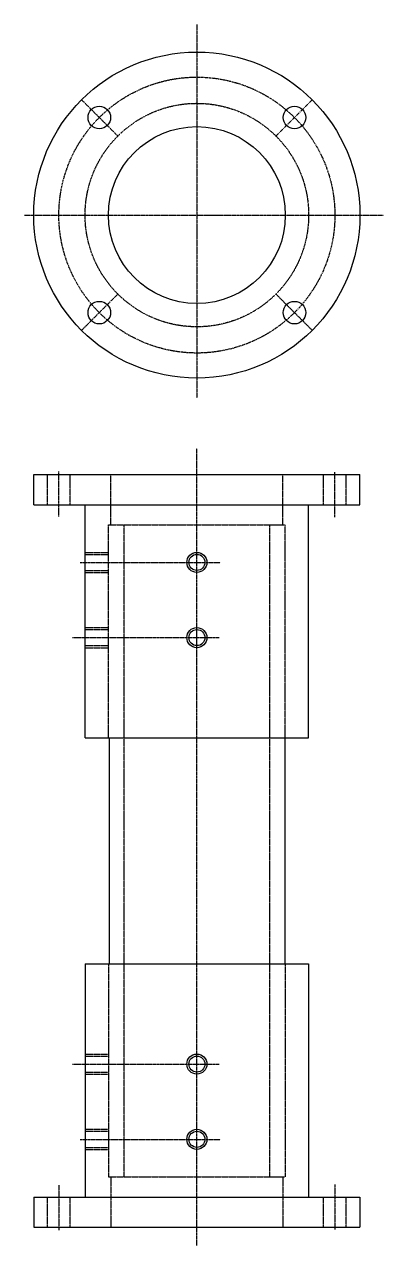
# Model space of a CAD drawing. Extents: x 42 to 678, y 40 to 646.
# Drawn here: x 534.8 to 677.9, y 159.3 to 646.1 of the extents above; entities outside this region: 2.
import ezdxf

# ---------------------------------------------------------------- set-up
doc = ezdxf.new("R2010")
doc.units = 0
doc.header["$LTSCALE"] = 0.25
doc.linetypes.add('CENTER', pattern=[2, 1.25, -0.25, 0.25, -0.25])
doc.linetypes.add('DASHED', pattern=[0.75, 0.5, -0.25])
doc.layers.get('0').update_dxf_attribs({"linetype": 'CONTINUOUS'})
doc.layers.add('CENTER', color=1, linetype='CENTER')

msp = doc.modelspace()

# ---------------------------------------------------------------- linework, layer by layer
for p, q in [((538.53, 466.65), (668.53, 466.65)), ((538.53, 454.65), (668.53, 454.65)), ((558.98, 361.65), (648.08, 361.65)), ((558.98, 271.65), (648.08, 271.65)), ((638.78, 250.4), (638.78, 250.4)), ((638.78, 229.15), (638.78, 229.15)), ((538.53, 178.65), (668.53, 178.65)), ((538.53, 166.65), (668.53, 166.65))]:
    msp.add_line(p, q)
at = {"color": 7, "linetype": 'CONTINUOUS'}
for p, q in [((538.53, 454.65), (538.53, 466.65)), ((668.53, 454.65), (668.53, 466.65)), ((558.98, 361.65), (558.98, 454.65)), ((648.08, 361.65), (648.08, 454.65)), ((568.53, 361.65), (568.53, 271.65)), ((638.53, 361.65), (638.53, 271.65)), ((558.98, 271.65), (558.98, 178.65)), ((648.08, 271.65), (648.08, 178.65)), ((538.53, 178.65), (538.53, 166.65)), ((668.53, 178.65), (668.53, 166.65))]:
    msp.add_line(p, q, dxfattribs=at)
at = {"color": 3, "linetype": 'DASHED'}
for p, q in [((544.03, 454.65), (544.03, 466.65)), ((553.03, 454.65), (553.03, 466.65)), ((569.28, 446.65), (569.28, 466.65)), ((637.78, 446.65), (637.78, 466.65)), ((654.03, 454.65), (654.03, 466.65)), ((663.03, 454.65), (663.03, 466.65)), ((568.28, 446.65), (638.78, 446.65)), ((568.28, 361.65), (568.28, 446.65)), ((574.53, 186.65), (574.53, 446.65)), ((632.53, 446.65), (632.53, 186.65)), ((638.78, 361.65), (638.78, 446.65)), ((558.98, 435.65), (568.28, 435.65)), ((558.98, 434.85), (568.28, 434.85)), ((558.98, 428.45), (568.28, 428.45)), ((558.98, 427.65), (568.28, 427.65)), ((558.98, 405.65), (568.28, 405.65)), ((558.98, 404.85), (568.28, 404.85)), ((558.98, 398.45), (568.28, 398.45)), ((558.98, 397.65), (568.28, 397.65)), ((568.28, 271.65), (568.28, 186.65)), ((638.78, 271.65), (638.78, 186.65)), ((558.98, 235.65), (568.28, 235.65)), ((558.98, 234.85), (568.28, 234.85)), ((558.98, 228.45), (568.28, 228.45)), ((558.98, 227.65), (568.28, 227.65)), ((558.98, 205.65), (568.28, 205.65)), ((558.98, 204.85), (568.28, 204.85)), ((558.98, 198.45), (568.28, 198.45)), ((558.98, 197.65), (568.28, 197.65)), ((568.28, 186.65), (638.78, 186.65)), ((569.28, 186.65), (569.28, 166.65)), ((637.78, 186.65), (637.78, 166.65)), ((544.03, 166.65), (544.03, 178.65)), ((553.03, 166.65), (553.03, 178.65)), ((654.03, 166.65), (654.03, 178.65)), ((663.03, 166.65), (663.03, 178.65))]:
    msp.add_line(p, q, dxfattribs=at)
for centre, radius in [((603.53, 570.1), 65), ((564.64, 608.99), 4.5), ((642.43, 608.99), 4.5), ((603.53, 570.1), 35.25), ((564.64, 531.21), 4.5), ((642.43, 531.21), 4.5), ((603.53, 431.65), 3.2), ((603.53, 401.65), 3.2), ((603.53, 231.65), 3.2), ((603.53, 201.65), 3.2)]:
    msp.add_circle(centre, radius)
msp.add_circle((603.53, 570.1), 44.55, dxfattribs=at)
at = {"color": 3}
for centre in [(603.53, 431.65), (603.53, 401.65), (603.53, 231.65), (603.53, 201.65)]:
    msp.add_circle(centre, 4, dxfattribs=at)
at = {"layer": 'CENTER', "color": 1, "linetype": 'CENTER'}
for p, q in [((603.53, 646.1), (603.53, 497.25)), ((557.57, 616.06), (572.03, 601.6)), ((649.5, 616.06), (635.04, 601.6)), ((534.8, 570.1), (677.94, 570.1)), ((607.53, 570.1), (611.53, 570.1)), ((603.53, 566.1), (603.53, 562.1)), ((572.03, 538.6), (557.57, 524.14)), ((635.04, 538.6), (649.5, 524.14)), ((603.53, 159.3), (603.53, 477.09)), ((548.53, 449.88), (548.53, 467.84)), ((658.53, 449.65), (658.53, 467.61)), ((557.01, 431.65), (612.84, 431.65)), ((554.02, 401.65), (612.39, 401.65)), ((554.02, 231.65), (612.39, 231.65)), ((557.01, 201.65), (612.84, 201.65)), ((548.53, 183.43), (548.53, 165.47)), ((658.53, 183.66), (658.53, 165.7))]:
    msp.add_line(p, q, dxfattribs=at)
msp.add_circle((603.53, 570.1), 55, dxfattribs=at)

# ---------------------------------------------------------------- texts
for s, p in [('PSEW70-300', (40, 100)), ('PSEW70', (40, 40))]:
    msp.add_text(s, height=16).set_placement(p)

doc.saveas('drawing.dxf')
